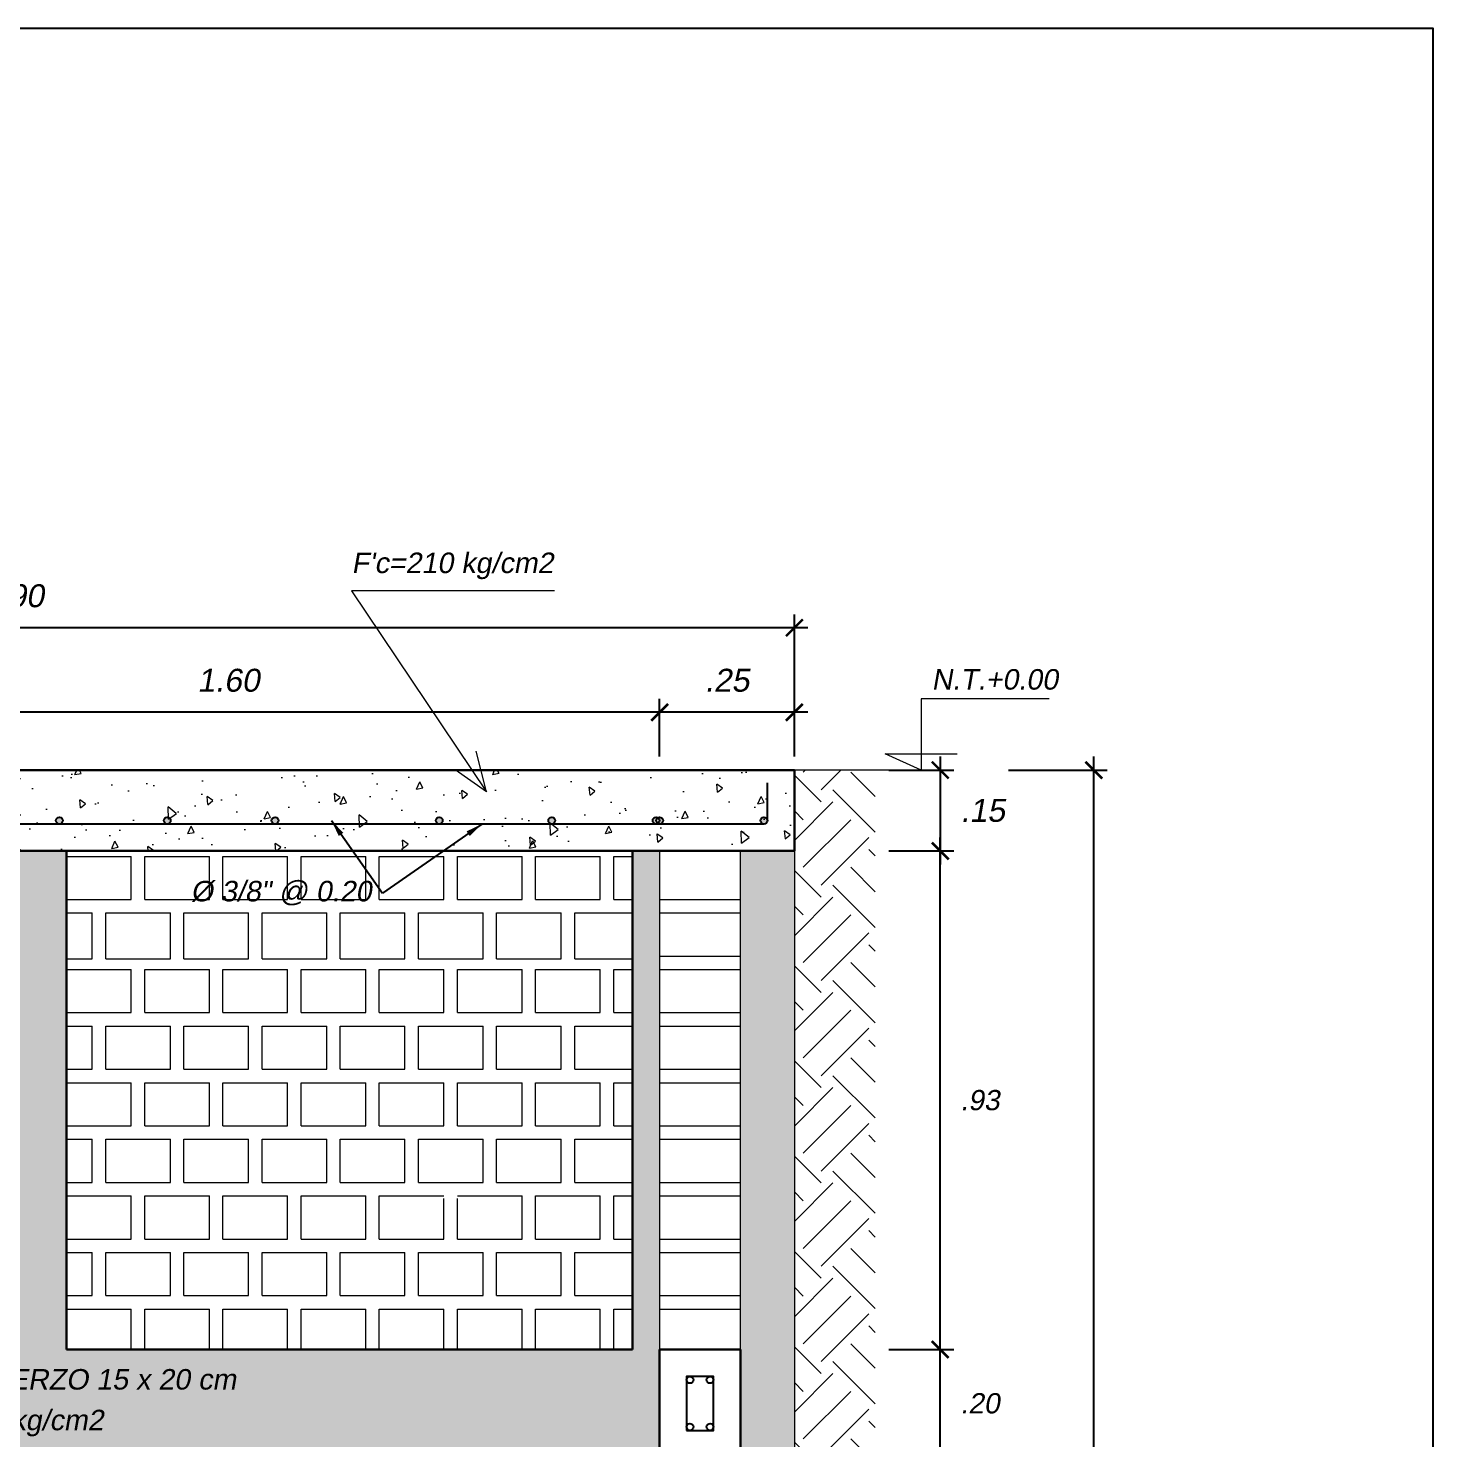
# Model space of a CAD drawing. Header units: metres. Extents: x 4293 to 4528, y 2596 to 2639.
# Drawn here: x 4414.299 to 4416.905, y 2628.145 to 2630.762 of the extents above; entities that cross this region are included whole.
import ezdxf
from ezdxf.enums import TextEntityAlignment as Align

# ---------------------------------------------------------------- set-up
doc = ezdxf.new("R2010")
doc.units = ezdxf.units.M
for name, color, linetype, lineweight in [('a. acero', 150, 'Continuous', 25), ('a. grava', 252, 'Continuous', 5), ('a. Ladrillos', 24, 'Continuous', 15), ('a. terreno', 79, 'Continuous', 9), ('A.B LADRILLO', 24, 'Continuous', 5), ('A.Texto', 180, 'Continuous', 5), ('cimiento', 6, 'Continuous', 30), ('concreto', 252, 'Continuous', 5), ('Cotas', 170, 'Continuous', 5)]:
    doc.layers.add(name, color=color, linetype=linetype, lineweight=lineweight)
doc.styles.add('ARIAL', font='arial.ttf', dxfattribs={"oblique": 10})
doc.dimstyles.new('Esc 1-25', dxfattribs={"dimscale": 0.25, "dimtxt": 0.15, "dimasz": 0.125, "dimexe": 0.1, "dimexo": 0.1, "dimgap": 0.15, "dimtad": 2, "dimtih": 1, "dimtoh": 1, "dimzin": 4, "dimdsep": 46, "dimtxsty": 'ARIAL', "dimblk": 'ARCHTICK', "dimcen": 0.5, "dimdle": 0.1, "dimadec": 0, "dimazin": 0, "dimtfac": 1, "dimtofl": 0, "dimtmove": 2, "dimatfit": 3, "dimfxl": 1, "dimtolj": 1, "dimtzin": 0, "dimarcsym": 1})

# ---------------------------------------------------------------- blocks, each defined once
blk = doc.blocks.new('_ArchTick')
at = {"color": 0, "linetype": 'ByBlock', "const_width": 0.15}
blk.add_lwpolyline([(-0.5, -0.5), (0.5, 0.5)], dxfattribs=at)
blk = doc.blocks.new('*D389')
at = {"layer": 'Cotas', "color": 0, "lineweight": -2, "transparency": 16777216}
for p, q in [((4415.9914, 2629.4103), (4415.9914, 2629.2103)), ((4415.8957, 2629.3853), (4416.0164, 2629.3853)), ((4415.8957, 2629.2353), (4416.0164, 2629.2353))]:
    blk.add_line(p, q, dxfattribs=at)
at = {"layer": 'Defpoints', "color": 0, "transparency": 16777216}
for p in [(4415.8707, 2629.3853), (4415.8707, 2629.2353), (4415.9914, 2629.2353)]:
    blk.add_point(p, dxfattribs=at)
at = {"layer": 'Cotas', "color": 0, "lineweight": -2, "transparency": 16777216, "xscale": 0.03125, "yscale": 0.03125, "zscale": 0.03125}
for p, rotation in [((4415.9914, 2629.3853), 90), ((4415.9914, 2629.2353), 270)]:
    blk.add_blockref('_ArchTick', p, dxfattribs=dict(at, rotation=rotation))
at = {"layer": 'Cotas', "color": 0, "transparency": 16777216, "insert": (4416.0701, 2629.3103), "char_height": 0.0425, "attachment_point": 5, "style": 'ARIAL'}
blk.add_mtext('\\A1;.15', dxfattribs=at)
blk = doc.blocks.new('*D415')
at = {"layer": 'Cotas', "color": 0, "lineweight": -2, "transparency": 16777216}
for p, q in [((4413.8707, 2629.4103), (4413.8707, 2629.5176)), ((4415.4707, 2629.4103), (4415.4707, 2629.5176)), ((4415.4957, 2629.4926), (4413.8457, 2629.4926))]:
    blk.add_line(p, q, dxfattribs=at)
at = {"layer": 'Defpoints', "color": 0, "transparency": 16777216}
for p in [(4413.8707, 2629.4926), (4413.8707, 2629.3853), (4415.4707, 2629.3853)]:
    blk.add_point(p, dxfattribs=at)
at = {"layer": 'Cotas', "color": 0, "lineweight": -2, "transparency": 16777216, "xscale": 0.03125, "yscale": 0.03125, "zscale": 0.03125, "rotation": 180}
blk.add_blockref('_ArchTick', (4413.8707, 2629.4926), dxfattribs=at)
at = {"layer": 'Cotas', "color": 0, "lineweight": -2, "transparency": 16777216, "xscale": 0.03125, "yscale": 0.03125, "zscale": 0.03125}
blk.add_blockref('_ArchTick', (4415.4707, 2629.4926), dxfattribs=at)
at = {"layer": 'Cotas', "color": 0, "transparency": 16777216, "insert": (4414.6707, 2629.5518), "char_height": 0.0425, "attachment_point": 5, "style": 'ARIAL'}
blk.add_mtext('\\A1;1.60', dxfattribs=at)
blk = doc.blocks.new('*D418')
at = {"layer": 'Cotas', "color": 0, "lineweight": -2, "transparency": 16777216}
for p, q in [((4412.8207, 2629.4103), (4412.8207, 2629.6743)), ((4415.7207, 2629.4103), (4415.7207, 2629.6743)), ((4415.7457, 2629.6493), (4412.7957, 2629.6493))]:
    blk.add_line(p, q, dxfattribs=at)
at = {"layer": 'Defpoints', "color": 0, "transparency": 16777216}
for p in [(4412.8207, 2629.6493), (4412.8207, 2629.3853), (4415.7207, 2629.3853)]:
    blk.add_point(p, dxfattribs=at)
at = {"layer": 'Cotas', "color": 0, "lineweight": -2, "transparency": 16777216, "xscale": 0.03125, "yscale": 0.03125, "zscale": 0.03125, "rotation": 180}
blk.add_blockref('_ArchTick', (4412.8207, 2629.6493), dxfattribs=at)
at = {"layer": 'Cotas', "color": 0, "lineweight": -2, "transparency": 16777216, "xscale": 0.03125, "yscale": 0.03125, "zscale": 0.03125}
blk.add_blockref('_ArchTick', (4415.7207, 2629.6493), dxfattribs=at)
at = {"layer": 'Cotas', "color": 0, "transparency": 16777216, "insert": (4414.2707, 2629.7085), "char_height": 0.0425, "attachment_point": 5, "style": 'ARIAL'}
blk.add_mtext('\\A1;2.90', dxfattribs=at)
blk = doc.blocks.new('*D422')
at = {"layer": 'Cotas', "color": 0, "lineweight": -2, "ltscale": 0.01, "transparency": 16777216}
for p, q in [((4415.9914, 2628.0853), (4415.9914, 2628.3353)), ((4415.8957, 2628.3103), (4416.0164, 2628.3103)), ((4415.8957, 2628.1103), (4416.0164, 2628.1103))]:
    blk.add_line(p, q, dxfattribs=at)
at = {"layer": 'Defpoints', "color": 0, "ltscale": 0.01, "transparency": 16777216}
for p in [(4415.8707, 2628.3103), (4415.9914, 2628.3103), (4415.8707, 2628.1103)]:
    blk.add_point(p, dxfattribs=at)
at = {"layer": 'Cotas', "color": 0, "lineweight": -2, "ltscale": 0.01, "transparency": 16777216, "xscale": 0.03125, "yscale": 0.03125, "zscale": 0.03125}
for p, rotation in [((4415.9914, 2628.3103), 90), ((4415.9914, 2628.1103), 270)]:
    blk.add_blockref('_ArchTick', p, dxfattribs=dict(at, rotation=rotation))
at = {"layer": 'Cotas', "color": 0, "ltscale": 0.01, "transparency": 16777216, "insert": (4416.065, 2628.2103), "char_height": 0.0375, "attachment_point": 5, "style": 'ARIAL'}
blk.add_mtext('\\A1;.20', dxfattribs=at)
blk = doc.blocks.new('*D423')
at = {"layer": 'Cotas', "color": 0, "lineweight": -2, "ltscale": 0.01, "transparency": 16777216}
for p, q in [((4415.9914, 2628.2853), (4415.9914, 2629.2603)), ((4415.8957, 2629.2353), (4416.0164, 2629.2353)), ((4415.8957, 2628.3103), (4416.0164, 2628.3103))]:
    blk.add_line(p, q, dxfattribs=at)
at = {"layer": 'Defpoints', "color": 0, "ltscale": 0.01, "transparency": 16777216}
for p in [(4415.8707, 2629.2353), (4415.9914, 2629.2353), (4415.8707, 2628.3103)]:
    blk.add_point(p, dxfattribs=at)
at = {"layer": 'Cotas', "color": 0, "lineweight": -2, "ltscale": 0.01, "transparency": 16777216, "xscale": 0.03125, "yscale": 0.03125, "zscale": 0.03125}
for p, rotation in [((4415.9914, 2629.2353), 90), ((4415.9914, 2628.3103), 270)]:
    blk.add_blockref('_ArchTick', p, dxfattribs=dict(at, rotation=rotation))
at = {"layer": 'Cotas', "color": 0, "ltscale": 0.01, "transparency": 16777216, "insert": (4416.0651, 2628.7728), "char_height": 0.0375, "attachment_point": 5, "style": 'ARIAL'}
blk.add_mtext('\\A1;.93', dxfattribs=at)
blk = doc.blocks.new('*D424')
at = {"layer": 'Cotas', "color": 0, "lineweight": -2, "ltscale": 0.01, "transparency": 16777216}
for p, q in [((4416.2762, 2625.6153), (4416.2762, 2629.4103)), ((4416.118, 2629.3853), (4416.3012, 2629.3853)), ((4416.1838, 2625.6403), (4416.3012, 2625.6403))]:
    blk.add_line(p, q, dxfattribs=at)
at = {"layer": 'Defpoints', "color": 0, "ltscale": 0.01, "transparency": 16777216}
for p in [(4416.093, 2629.3853), (4416.2762, 2629.3853), (4416.1588, 2625.6403)]:
    blk.add_point(p, dxfattribs=at)
at = {"layer": 'Cotas', "color": 0, "lineweight": -2, "ltscale": 0.01, "transparency": 16777216, "xscale": 0.03125, "yscale": 0.03125, "zscale": 0.03125}
for p, rotation in [((4416.2762, 2629.3853), 90), ((4416.2762, 2625.6403), 270)]:
    blk.add_blockref('_ArchTick', p, dxfattribs=dict(at, rotation=rotation))
at = {"layer": 'Cotas', "color": 0, "ltscale": 0.01, "transparency": 16777216, "insert": (4416.3659, 2627.5128), "char_height": 0.0375, "attachment_point": 5, "style": 'ARIAL'}
blk.add_mtext('\\A1;3.75', dxfattribs=at)
blk = doc.blocks.new('*D425')
at = {"layer": 'Cotas', "color": 0, "lineweight": -2, "transparency": 16777216}
for p, q in [((4415.4707, 2629.4103), (4415.4707, 2629.5176)), ((4415.7207, 2629.4103), (4415.7207, 2629.5176)), ((4415.7457, 2629.4926), (4415.4457, 2629.4926))]:
    blk.add_line(p, q, dxfattribs=at)
at = {"layer": 'Defpoints', "color": 0, "transparency": 16777216}
for p in [(4415.4707, 2629.4926), (4415.4707, 2629.3853), (4415.7207, 2629.3853)]:
    blk.add_point(p, dxfattribs=at)
at = {"layer": 'Cotas', "color": 0, "lineweight": -2, "transparency": 16777216, "xscale": 0.03125, "yscale": 0.03125, "zscale": 0.03125, "rotation": 180}
blk.add_blockref('_ArchTick', (4415.4707, 2629.4926), dxfattribs=at)
at = {"layer": 'Cotas', "color": 0, "lineweight": -2, "transparency": 16777216, "xscale": 0.03125, "yscale": 0.03125, "zscale": 0.03125}
blk.add_blockref('_ArchTick', (4415.7207, 2629.4926), dxfattribs=at)
at = {"layer": 'Cotas', "color": 0, "transparency": 16777216, "insert": (4415.5957, 2629.5518), "char_height": 0.0425, "attachment_point": 5, "style": 'ARIAL'}
blk.add_mtext('\\A1;.25', dxfattribs=at)

msp = doc.modelspace()

# ---------------------------------------------------------------- hatches: boundary and pattern name
h = msp.add_hatch(color=1)
h.set_gradient(color1=(255, 0, 0), color2=(255, 20, 20), one_color=1, tint=0.54)
edge = h.paths.add_edge_path()
edge.add_arc((4412.897, 2629.2917), 0.00635, 0, 360)
edge = h.paths.add_edge_path()
edge.add_arc((4413.1078, 2629.2917), 0.00635, 0, 360)
edge = h.paths.add_edge_path()
edge.add_arc((4413.2168, 2629.3316), 0.00625, 0, 360)
edge = h.paths.add_edge_path()
edge.add_arc((4413.4168, 2629.3316), 0.00625, 0, 360)
edge = h.paths.add_edge_path()
edge.add_arc((4413.6246, 2629.3316), 0.00625, 0, 360)
edge = h.paths.add_edge_path()
edge.add_arc((4413.8246, 2629.3316), 0.00625, 0, 360)
edge = h.paths.add_edge_path()
edge.add_arc((4413.9261, 2629.2917), 0.00635, 0, 360)
edge = h.paths.add_edge_path()
edge.add_arc((4414.1469, 2629.2917), 0.00635, 0, 360)
edge = h.paths.add_edge_path()
edge.add_arc((4414.3573, 2629.2917), 0.00635, 0, 360)
edge = h.paths.add_edge_path()
edge.add_arc((4414.5573, 2629.2917), 0.00635, 0, 360)
edge = h.paths.add_edge_path()
edge.add_arc((4414.7573, 2629.2917), 0.00635, 0, 360)
edge = h.paths.add_edge_path()
edge.add_arc((4415.0618, 2629.2917), 0.00635, 0, 360)
edge = h.paths.add_edge_path()
edge.add_arc((4415.2707, 2629.2917), 0.00635, 0, 360)
edge = h.paths.add_edge_path()
edge.add_arc((4415.4707, 2629.2917), 0.00635, 0, 360)
at = {"layer": 'a. acero'}
h = msp.add_hatch(color=1, dxfattribs=at)
h.set_gradient(color1=(255, 0, 0), color2=(255, 20, 20), one_color=1, tint=0.54)
h.paths.add_polyline_path([(4415.458, 2629.2917, 1), (4415.4707, 2629.2917, 1)])
h.paths.add_polyline_path([(4415.658, 2629.2917, 1), (4415.6707, 2629.2917, 1)])
edge = h.paths.add_edge_path()
edge.add_arc((4412.897, 2629.2917), 0.00635, 0, 360)
edge = h.paths.add_edge_path()
edge.add_arc((4413.1078, 2629.2917), 0.00635, 0, 360)
edge = h.paths.add_edge_path()
edge.add_arc((4413.2168, 2629.3316), 0.00625, 0, 360)
edge = h.paths.add_edge_path()
edge.add_arc((4413.4168, 2629.3316), 0.00625, 0, 360)
edge = h.paths.add_edge_path()
edge.add_arc((4413.6246, 2629.3316), 0.00625, 0, 360)
edge = h.paths.add_edge_path()
edge.add_arc((4413.8246, 2629.3316), 0.00625, 0, 360)
edge = h.paths.add_edge_path()
edge.add_arc((4413.9261, 2629.2917), 0.00635, 0, 360)
edge = h.paths.add_edge_path()
edge.add_arc((4414.1469, 2629.2917), 0.00635, 0, 360)
edge = h.paths.add_edge_path()
edge.add_arc((4414.3573, 2629.2917), 0.00635, 0, 360)
edge = h.paths.add_edge_path()
edge.add_arc((4414.5573, 2629.2917), 0.00635, 0, 360)
edge = h.paths.add_edge_path()
edge.add_arc((4414.7573, 2629.2917), 0.00635, 0, 360)
edge = h.paths.add_edge_path()
edge.add_arc((4415.0618, 2629.2917), 0.00635, 0, 360)
edge = h.paths.add_edge_path()
edge.add_arc((4415.2707, 2629.2917), 0.00635, 0, 360)
edge = h.paths.add_edge_path()
edge.add_arc((4415.4707, 2629.2917), 0.00635, 0, 360)
at = {"layer": 'a. grava'}
h = msp.add_hatch(dxfattribs=at)
h.set_pattern_fill('GRAVEL', color=256, scale=0.1, style=0)
h.set_pattern_definition([(228.0128, (4358.321061, 2629.093681), (-0.7999998232, -0.9000001342), [0.0134536, -1.3319088]), (184.9697, (4358.312061, 2629.083681), (1.20000010515, 0.0999991307), [0.0230868, -2.2855925]), (132.5104, (4358.289061, 2629.081681), (0.99999907183, -1.1000008674), [0.0162788, -1.6116032]), (267.2737, (4358.250061, 2629.056681), (0.09999960177, 2.0000000295), [0.0210238, -2.0813558]), (292.8337, (4358.249061, 2629.035681), (-0.50000099054, 1.19999964118), [0.0206155, -2.0409373]), (357.2737, (4358.257061, 2629.016681), (-2.0000000295, 0.09999960177), [0.0210238, -2.0813558]), (37.6942, (4358.278061, 2629.015681), (-1.30000073456, -0.99999904052), [0.0278029, -2.7524849]), (72.2553, (4358.300061, 2629.032681), (0.70000107627, 2.19999962312), [0.0262488, -2.5986321]), (121.4296, (4358.308061, 2629.057681), (-0.8000008234, 1.29999950365), [0.021095, -2.0884073]), (175.2364, (4358.297061, 2629.075681), (1.1000000946, -0.0999991533), [0.0240832, -1.1800763]), (222.3974, (4358.2730612, 2629.077681), (-1.2000007351, -1.0999992082), [0.0311448, -3.0833375]), (138.8141, (4358.349061, 2629.055681), (-0.7000002947, 0.5999997313), [0.0106301, -1.0523844]), (171.4692, (4358.341061, 2629.062681), (1.2999998285, -0.200000791), [0.0202237, -2.0021511]), (225, (4358.32106, 2629.06568), (-1e-17, -0.10000003), [0.0141421, -0.1272792]), (203.1986, (4358.314061, 2629.077681), (0.499999973, 0.2000001325), [0.0076158, -0.7539615]), (291.8014, (4358.307061, 2629.074681), (-0.099999991, 0.3000000273), [0.0107703, -0.5277462]), (30.9638, (4358.311061, 2629.064681), (0.299999802, 0.2000002484), [0.0174929, -0.5656023]), (161.5651, (4358.32606, 2629.07368), (0.200000043, -0.09999984), [0.0126491, -0.3035787]), (16.3895, (4358.249061, 2629.074681), (1.00000021984, 0.299999271), [0.01772, -1.7542845]), (70.3462, (4358.266061, 2629.079681), (-0.3999995247, -1.10000021356), [0.0148661, -1.4717408]), (293.1986, (4358.326061, 2629.093681), (-0.2000001325, 0.499999973), [0.0152315, -0.7463458]), (343.6105, (4358.332061, 2629.079681), (-1.00000021984, 0.299999271), [0.01772, -1.7542845]), (339.444, (4358.249061, 2629.012681), (-0.5000001845, 0.1999995996), [0.017088, -0.8373124]), (294.7751, (4358.265061, 2629.006681), (-0.4999992189, 1.1000003422), [0.0143178, -1.4174643]), (66.8014, (4358.327061, 2628.993681), (0.2000001325, 0.499999973), [0.0152315, -0.7463458]), (17.354, (4358.333061, 2629.007681), (-1.3000002019, -0.3999994502), [0.0167631, -1.6595424]), (69.444, (4358.278061, 2628.993681), (-0.1999995996, -0.5000001845), [0.008544, -0.8458564]), (101.3099, (4358.321061, 2628.993681), (-0.099999763, 0.400000075), [0.005099, -0.5048029]), (165.9638, (4358.32006, 2628.99868), (0.300000055, -0.099999806), [0.0206155, -0.391695]), (186.009, (4358.300061, 2629.003681), (0.9999999751, 0.09999993175), [0.019105, -1.8913923]), (303.6901, (4358.31106, 2629.05568), (-0.100000133, 0.199999956), [0.0144222, -0.3461329]), (353.1572, (4358.319061, 2629.043681), (1.69999993655, -0.2000007998), [0.0251794, -2.4927563]), (60.9454, (4358.344061, 2629.040681), (-0.4000000027, -0.7000000385), [0.0102956, -1.0192674]), (90, (4358.34906, 2629.04968), (-0.1, 0.1), [0.006, -0.094]), (120.2564, (4358.298061, 2629.006681), (0.3999994887, -0.7000002456), [0.0138924, -1.375352]), (48.0128, (4358.291061, 2629.018681), (0.7999998232, 0.9000001342), [0.0269072, -1.3184552]), (0, (4358.30906, 2629.03868), (0.1, 0.1), [0.026, -0.074]), (325.3048, (4358.335061, 2629.038681), (-0.9999994259, 0.70000086096), [0.0158114, -1.5653274]), (254.0546, (4358.348061, 2629.029681), (-0.099999989, -0.4000000127), [0.0145602, -0.7134508]), (207.646, (4358.344061, 2629.015681), (-1.89999958072, -1.00000077132), [0.0237065, -2.3469474]), (175.4261, (4358.323061, 2629.004681), (-1.30000005583, 0.09999948012), [0.0250799, -2.4829074])])
h.paths.add_polyline_path([(4415.7207, 2629.2353), (4415.6207, 2629.2353), (4415.6207, 2625.6403), (4415.7207, 2625.6403)])
at = {"layer": 'a. terreno', "ltscale": 0.5}
h = msp.add_hatch(dxfattribs=at)
h.set_pattern_fill('EARTH', color=256, scale=0.5, angle=45, style=0)
h.set_pattern_definition([(45, (4252.42845, 2616.79735), (1e-17, 0.1767767), [0.125, -0.125]), (45, (4252.39531, 2616.83049), (1e-17, 0.1767767), [0.125, -0.125]), (45, (4252.36216, 2616.86364), (1e-17, 0.1767767), [0.125, -0.125]), (135, (4252.36216, 2616.88573), (-0.1767767, 3e-17), [0.125, -0.125]), (135, (4252.39531, 2616.91888), (-0.1767767, 3e-17), [0.125, -0.125]), (135, (4252.42845, 2616.95203), (-0.1767767, 3e-17), [0.125, -0.125])])
h.paths.add_polyline_path([(4415.8707, 2629.3853), (4415.7207, 2629.3853), (4415.7207, 2625.6403), (4415.8707, 2625.6403)])
at = {"layer": 'concreto'}
h = msp.add_hatch(dxfattribs=at)
h.set_pattern_fill('AR-CONC', color=256, scale=0.02, angle=45, style=0)
h.set_pattern_definition([(95, (4379.37553, 2628.99368), (0.1103104, 0.0925614), [0.015, -0.165]), (40, (4379.37553, 2628.99368), (-0.12599843, 0.08675363), [0.012, -0.132]), (145.4514, (4379.38472, 2629.0014), (-0.0156879, 0.17931506), [0.01274804, -0.1402284]), (91.1842, (4379.34724, 2629.02197), (0.1743386, 0.12752275), [0.0225, -0.2475]), (141.6356, (4379.36177, 2629.0326), (-0.0055798, 0.2699423), [0.019122, -0.2103426]), (36.1842, (4379.34724, 2629.02197), (-0.00558, 0.2699423), [0.018, -0.198]), (66, (4379.36846, 2629.02904), (0.1413543, 0.0274765), [0.015, -0.165]), (11, (4379.36846, 2629.02904), (-0.0681417, 0.1369617), [0.012, -0.132]), (116.4514, (4379.38024, 2629.03133), (0.0732127, 0.1644381), [0.01274804, -0.1402284]), (82.5, (4379.37553, 2628.99368), (-0.04535864, 0.04879796), [0, -0.1304, 0, -0.134, 0, -0.1325]), (52.5, (4379.37553, 2628.99368), (-0.01857459, 0.09298189), [0, -0.0764, 0, -0.1274, 0, -0.0505]), (12.5, (4379.34399, 2628.962144), (0.07868363, 0.07230415), [0, -0.05, 0, -0.156, 0, -0.207]), (2.5, (4379.32985, 2628.948), (0.068318, 0.09663196), [0, -0.065, 0, -0.1036, 0, -0.147])])
h.paths.add_polyline_path([(4413.8707, 2629.3853), (4413.8707, 2629.2353), (4415.7207, 2629.2353), (4415.7207, 2629.3853), (4415.1392, 2629.3853), (4415.1497, 2629.3452), (4415.0924, 2629.3853)])
at = {"layer": 'concreto', "ltscale": 0.5}
h = msp.add_hatch(dxfattribs=at)
h.set_pattern_fill('AR-CONC', color=256, scale=0.02, angle=45, style=0)
h.set_pattern_definition([(95, (4266.67624, 2616.79735), (0.1103104, 0.09256142), [0.015, -0.165]), (40, (4266.67624, 2616.79735), (-0.12599843, 0.08675363), [0.012, -0.132]), (145.4514, (4266.68544, 2616.80506), (-0.0156879, 0.17931506), [0.01274804, -0.14022842]), (91.1842, (4266.64796, 2616.82563), (0.1743386, 0.12752275), [0.0225, -0.2475]), (141.6356, (4266.66249, 2616.83626), (-0.0055798, 0.26994234), [0.01912206, -0.2103426]), (36.1842, (4266.64796, 2616.82563), (-0.00558, 0.26994233), [0.018, -0.198]), (66, (4266.66917, 2616.8327), (0.14135431, 0.027476495), [0.015, -0.165]), (11, (4266.66917, 2616.8327), (-0.06814172, 0.13696169), [0.012, -0.132]), (116.4514, (4266.68095, 2616.83499), (0.07321272, 0.16443812), [0.01274804, -0.14022842]), (82.5, (4266.676245, 2616.797346), (-0.045358637, 0.048797964), [0, -0.1304, 0, -0.134, 0, -0.1325]), (52.5, (4266.676245, 2616.797346), (-0.01857459, 0.09298189), [0, -0.0764, 0, -0.1274, 0, -0.0505]), (12.5, (4266.64471, 2616.76581), (0.078683633, 0.072304152), [0, -0.05, 0, -0.156, 0, -0.207]), (2.5, (4266.63057, 2616.75167), (0.068317997, 0.09663196), [0, -0.065, 0, -0.1036, 0, -0.147])])
h.paths.add_polyline_path([(4415.1207, 2626.1403), (4415.4707, 2626.1403), (4415.4707, 2626.2903), (4415.4707, 2627.1003), (4415.4707, 2627.3003), (4415.4707, 2628.1103), (4415.4707, 2628.3103), (4415.4707, 2629.2353), (4415.4207, 2629.2353), (4415.4207, 2628.3103), (4414.3707, 2628.3103), (4414.3707, 2629.2353), (4414.1707, 2629.2353), (4414.1707, 2628.3103), (4413.1207, 2628.3103), (4413.1207, 2628.9403), (4413.0707, 2628.9403), (4413.0707, 2628.3103), (4413.0707, 2628.1103), (4413.0707, 2627.3003), (4413.0707, 2627.1003), (4413.0707, 2626.2903), (4413.0707, 2626.1403), (4413.4207, 2626.1403)])
h.paths.add_polyline_path([(4414.1707, 2626.2903), (4413.1207, 2626.2903), (4413.1207, 2627.1003), (4414.1707, 2627.1003)], flags=16)
h.paths.add_polyline_path([(4414.3707, 2627.1003), (4415.4207, 2627.1003), (4415.4207, 2626.2903), (4414.3707, 2626.2903)], flags=16)
h.paths.add_polyline_path([(4414.1707, 2627.3003), (4413.1207, 2627.3003), (4413.1207, 2628.1103), (4414.1707, 2628.1103)], flags=16)
h.paths.add_polyline_path([(4414.3707, 2627.3003), (4414.3707, 2628.1103), (4415.4207, 2628.1103), (4415.4207, 2627.3003)], flags=16)
h.paths.add_polyline_path([(4413.0707, 2629.0919), (4413.1207, 2629.0919), (4413.1207, 2629.2353), (4413.0707, 2629.2353)])
h.paths.add_polyline_path([(4413.0707, 2628.9403), (4413.1207, 2628.9403), (4413.1207, 2629.0919), (4413.0707, 2629.0919)], flags=17)

# ---------------------------------------------------------------- linework, layer by layer
at = {"ltscale": 0.5}
msp.add_lwpolyline([(4411.7515, 2630.7619), (4416.9051, 2630.7619), (4416.9051, 2624.1699), (4411.7515, 2624.1699)], close=True, dxfattribs=at)
at = {"layer": 'a. acero'}
for points in [[(4415.6707, 2629.2917), (4415.6707, 2629.3617)], [(4415.6643, 2629.2853), (4413.9107, 2629.2853)]]:
    msp.add_lwpolyline(points, dxfattribs=at)
msp.add_lwpolyline([(4415.5207, 2628.1603), (4415.5707, 2628.1603), (4415.5707, 2628.2603), (4415.5207, 2628.2603)], close=True, dxfattribs=at)
for centre in [(4414.3573, 2629.2917), (4414.5573, 2629.2917), (4414.7573, 2629.2917), (4415.0618, 2629.2917), (4415.2707, 2629.2917), (4415.4643, 2629.2917), (4415.4707, 2629.2917), (4415.6643, 2629.2917), (4415.527, 2628.254), (4415.5643, 2628.254), (4415.527, 2628.1667), (4415.5643, 2628.1667)]:
    msp.add_circle(centre, 0.00635, dxfattribs=at)
at = {"layer": 'a. grava'}
msp.add_line((4415.7207, 2629.2353), (4415.7207, 2625.6403), dxfattribs=at)
at = {"layer": 'a. Ladrillos'}
for p, q in [((4415.4707, 2629.2353), (4415.4707, 2628.3103)), ((4415.6207, 2628.3103), (4415.6207, 2629.2353)), ((4415.4707, 2629.1453), (4415.6207, 2629.1453)), ((4415.4707, 2629.1203), (4415.6207, 2629.1203)), ((4415.4707, 2629.0403), (4415.6207, 2629.0403)), ((4415.4707, 2629.0153), (4415.6207, 2629.0153)), ((4415.4707, 2628.9353), (4415.6207, 2628.9353)), ((4415.4707, 2628.9103), (4415.6207, 2628.9103)), ((4415.4707, 2628.8303), (4415.6207, 2628.8303)), ((4415.4707, 2628.8053), (4415.6207, 2628.8053)), ((4415.4707, 2628.7253), (4415.6207, 2628.7253)), ((4415.4707, 2628.7003), (4415.6207, 2628.7003)), ((4415.4707, 2628.6203), (4415.6207, 2628.6203)), ((4415.4707, 2628.5953), (4415.6207, 2628.5953)), ((4415.4707, 2628.5153), (4415.6207, 2628.5153)), ((4415.4707, 2628.4903), (4415.6207, 2628.4903)), ((4415.4707, 2628.4103), (4415.6207, 2628.4103)), ((4415.4707, 2628.3853), (4415.6207, 2628.3853))]:
    msp.add_line(p, q, dxfattribs=at)
at = {"layer": 'a. terreno'}
msp.add_lwpolyline([(4415.8957, 2629.3853), (4415.7207, 2629.3853)], dxfattribs=at)
at = {"layer": 'A.B LADRILLO'}
for p, q in [((4414.3707, 2629.2253), (4414.4907, 2629.2253)), ((4414.4907, 2629.1453), (4414.4907, 2629.2253)), ((4414.5157, 2629.1453), (4414.5157, 2629.2253)), ((4414.5157, 2629.2253), (4414.6357, 2629.2253)), ((4414.6357, 2629.1453), (4414.6357, 2629.2253)), ((4414.6607, 2629.1453), (4414.6607, 2629.2253)), ((4414.6607, 2629.2253), (4414.7807, 2629.2253)), ((4414.7807, 2629.1453), (4414.7807, 2629.2253)), ((4414.8057, 2629.1453), (4414.8057, 2629.2253)), ((4414.8057, 2629.2253), (4414.9257, 2629.2253)), ((4414.9257, 2629.1453), (4414.9257, 2629.2253)), ((4414.9507, 2629.1453), (4414.9507, 2629.2253)), ((4414.9507, 2629.2253), (4415.0707, 2629.2253)), ((4415.0707, 2629.1453), (4415.0707, 2629.2253)), ((4415.0957, 2629.1453), (4415.0957, 2629.2253)), ((4415.0957, 2629.2253), (4415.2157, 2629.2253)), ((4415.2157, 2629.1453), (4415.2157, 2629.2253)), ((4415.2407, 2629.1453), (4415.2407, 2629.2253)), ((4415.2407, 2629.2253), (4415.3607, 2629.2253)), ((4415.3607, 2629.1453), (4415.3607, 2629.2253)), ((4415.3857, 2629.1453), (4415.3857, 2629.2253)), ((4415.3857, 2629.2253), (4415.4207, 2629.2253)), ((4414.3707, 2629.1453), (4414.4907, 2629.1453)), ((4414.5157, 2629.1453), (4414.6357, 2629.1453)), ((4414.6607, 2629.1453), (4414.7807, 2629.1453)), ((4414.8057, 2629.1453), (4414.9257, 2629.1453)), ((4414.9507, 2629.1453), (4415.0707, 2629.1453)), ((4415.0957, 2629.1453), (4415.2157, 2629.1453)), ((4415.2407, 2629.1453), (4415.3607, 2629.1453)), ((4415.3857, 2629.1453), (4415.4207, 2629.1453)), ((4414.3707, 2629.1203), (4414.4182, 2629.1203)), ((4414.4182, 2629.0353), (4414.4182, 2629.1203)), ((4414.4432, 2629.0353), (4414.4432, 2629.1203)), ((4414.4432, 2629.1203), (4414.5632, 2629.1203)), ((4414.5632, 2629.0353), (4414.5632, 2629.1203)), ((4414.5882, 2629.0353), (4414.5882, 2629.1203)), ((4414.5882, 2629.1203), (4414.7082, 2629.1203)), ((4414.7082, 2629.0353), (4414.7082, 2629.1203)), ((4414.7332, 2629.0353), (4414.7332, 2629.1203)), ((4414.7332, 2629.1203), (4414.8532, 2629.1203)), ((4414.8532, 2629.0353), (4414.8532, 2629.1203)), ((4414.8782, 2629.0353), (4414.8782, 2629.1203)), ((4414.8782, 2629.1203), (4414.9982, 2629.1203)), ((4414.9982, 2629.0353), (4414.9982, 2629.1203)), ((4415.0232, 2629.0353), (4415.0232, 2629.1203)), ((4415.0232, 2629.1203), (4415.1432, 2629.1203)), ((4415.1432, 2629.0353), (4415.1432, 2629.1203)), ((4415.1682, 2629.0353), (4415.1682, 2629.1203)), ((4415.1682, 2629.1203), (4415.2882, 2629.1203)), ((4415.2882, 2629.0353), (4415.2882, 2629.1203)), ((4415.3132, 2629.0353), (4415.3132, 2629.1203)), ((4415.3132, 2629.1203), (4415.4207, 2629.1203)), ((4414.3707, 2629.0353), (4414.4182, 2629.0353)), ((4414.4432, 2629.0353), (4414.5632, 2629.0353)), ((4414.5882, 2629.0353), (4414.7082, 2629.0353)), ((4414.7332, 2629.0353), (4414.8532, 2629.0353)), ((4414.8782, 2629.0353), (4414.9982, 2629.0353)), ((4415.0232, 2629.0353), (4415.1432, 2629.0353)), ((4415.1682, 2629.0353), (4415.2882, 2629.0353)), ((4415.3132, 2629.0353), (4415.4207, 2629.0353)), ((4414.3707, 2629.0153), (4414.4907, 2629.0153)), ((4414.4907, 2628.9353), (4414.4907, 2629.0153)), ((4414.5157, 2628.9353), (4414.5157, 2629.0153)), ((4414.5157, 2629.0153), (4414.6357, 2629.0153)), ((4414.6357, 2628.9353), (4414.6357, 2629.0153)), ((4414.6607, 2628.9353), (4414.6607, 2629.0153)), ((4414.6607, 2629.0153), (4414.7807, 2629.0153)), ((4414.7807, 2628.9353), (4414.7807, 2629.0153)), ((4414.8057, 2628.9353), (4414.8057, 2629.0153)), ((4414.8057, 2629.0153), (4414.9257, 2629.0153)), ((4414.9257, 2628.9353), (4414.9257, 2629.0153)), ((4414.9507, 2628.9353), (4414.9507, 2629.0153)), ((4414.9507, 2629.0153), (4415.0707, 2629.0153)), ((4415.0707, 2628.9353), (4415.0707, 2629.0153)), ((4415.0957, 2628.9353), (4415.0957, 2629.0153)), ((4415.0957, 2629.0153), (4415.2157, 2629.0153)), ((4415.2157, 2628.9353), (4415.2157, 2629.0153)), ((4415.2407, 2628.9353), (4415.2407, 2629.0153)), ((4415.2407, 2629.0153), (4415.3607, 2629.0153)), ((4415.3607, 2628.9353), (4415.3607, 2629.0153)), ((4415.3857, 2628.9353), (4415.3857, 2629.0153)), ((4415.3857, 2629.0153), (4415.4207, 2629.0153)), ((4414.3707, 2628.9353), (4414.4907, 2628.9353)), ((4414.5157, 2628.9353), (4414.6357, 2628.9353)), ((4414.6607, 2628.9353), (4414.7807, 2628.9353)), ((4414.8057, 2628.9353), (4414.9257, 2628.9353)), ((4414.9507, 2628.9353), (4415.0707, 2628.9353)), ((4415.0957, 2628.9353), (4415.2157, 2628.9353)), ((4415.2407, 2628.9353), (4415.3607, 2628.9353)), ((4415.3857, 2628.9353), (4415.4207, 2628.9353)), ((4414.3707, 2628.9103), (4414.4182, 2628.9103)), ((4414.4182, 2628.8303), (4414.4182, 2628.9103)), ((4414.4432, 2628.9103), (4414.5632, 2628.9103)), ((4414.4432, 2628.8303), (4414.4432, 2628.9103)), ((4414.5632, 2628.8303), (4414.5632, 2628.9103)), ((4414.5882, 2628.8303), (4414.5882, 2628.9103)), ((4414.5882, 2628.9103), (4414.7082, 2628.9103)), ((4414.7082, 2628.8303), (4414.7082, 2628.9103)), ((4414.7332, 2628.8303), (4414.7332, 2628.9103)), ((4414.7332, 2628.9103), (4414.8532, 2628.9103)), ((4414.8532, 2628.8303), (4414.8532, 2628.9103)), ((4414.8782, 2628.8303), (4414.8782, 2628.9103)), ((4414.8782, 2628.9103), (4414.9982, 2628.9103)), ((4414.9982, 2628.8303), (4414.9982, 2628.9103)), ((4415.0232, 2628.8303), (4415.0232, 2628.9103)), ((4415.0232, 2628.9103), (4415.1432, 2628.9103)), ((4415.1432, 2628.8303), (4415.1432, 2628.9103)), ((4415.1682, 2628.8303), (4415.1682, 2628.9103)), ((4415.1682, 2628.9103), (4415.2882, 2628.9103)), ((4415.2882, 2628.8303), (4415.2882, 2628.9103)), ((4415.3132, 2628.8303), (4415.3132, 2628.9103)), ((4415.3132, 2628.9103), (4415.4207, 2628.9103)), ((4414.3707, 2628.8303), (4414.4182, 2628.8303)), ((4414.4432, 2628.8303), (4414.5632, 2628.8303)), ((4414.5882, 2628.8303), (4414.7082, 2628.8303)), ((4414.7332, 2628.8303), (4414.8532, 2628.8303)), ((4414.8782, 2628.8303), (4414.9982, 2628.8303)), ((4415.0232, 2628.8303), (4415.1432, 2628.8303)), ((4415.1682, 2628.8303), (4415.2882, 2628.8303)), ((4415.3132, 2628.8303), (4415.4207, 2628.8303)), ((4414.3707, 2628.8053), (4414.4907, 2628.8053)), ((4414.4907, 2628.7253), (4414.4907, 2628.8053)), ((4414.5157, 2628.7253), (4414.5157, 2628.8053)), ((4414.5157, 2628.8053), (4414.6357, 2628.8053)), ((4414.6357, 2628.7253), (4414.6357, 2628.8053)), ((4414.6607, 2628.7253), (4414.6607, 2628.8053)), ((4414.6607, 2628.8053), (4414.7807, 2628.8053)), ((4414.7807, 2628.7253), (4414.7807, 2628.8053)), ((4414.8057, 2628.7253), (4414.8057, 2628.8053)), ((4414.8057, 2628.8053), (4414.9257, 2628.8053)), ((4414.9257, 2628.7253), (4414.9257, 2628.8053)), ((4414.9507, 2628.7253), (4414.9507, 2628.8053)), ((4414.9507, 2628.8053), (4415.0707, 2628.8053)), ((4415.0707, 2628.7253), (4415.0707, 2628.8053)), ((4415.0957, 2628.7253), (4415.0957, 2628.8053)), ((4415.0957, 2628.8053), (4415.2157, 2628.8053)), ((4415.2157, 2628.7253), (4415.2157, 2628.8053)), ((4415.2407, 2628.7253), (4415.2407, 2628.8053)), ((4415.2407, 2628.8053), (4415.3607, 2628.8053)), ((4415.3607, 2628.7253), (4415.3607, 2628.8053)), ((4415.3857, 2628.7253), (4415.3857, 2628.8053)), ((4415.3857, 2628.8053), (4415.4207, 2628.8053)), ((4414.3707, 2628.7253), (4414.4907, 2628.7253)), ((4414.5157, 2628.7253), (4414.6357, 2628.7253)), ((4414.6607, 2628.7253), (4414.7807, 2628.7253)), ((4414.8057, 2628.7253), (4414.9257, 2628.7253)), ((4414.9507, 2628.7253), (4415.0707, 2628.7253)), ((4415.0957, 2628.7253), (4415.2157, 2628.7253)), ((4415.2407, 2628.7253), (4415.3607, 2628.7253)), ((4415.3857, 2628.7253), (4415.4207, 2628.7253)), ((4414.3707, 2628.7003), (4414.4182, 2628.7003)), ((4414.4182, 2628.6203), (4414.4182, 2628.7003)), ((4414.4432, 2628.7003), (4414.5632, 2628.7003)), ((4414.4432, 2628.6203), (4414.4432, 2628.7003)), ((4414.5632, 2628.6203), (4414.5632, 2628.7003)), ((4414.5882, 2628.6203), (4414.5882, 2628.7003)), ((4414.5882, 2628.7003), (4414.7082, 2628.7003)), ((4414.7082, 2628.6203), (4414.7082, 2628.7003)), ((4414.7332, 2628.6203), (4414.7332, 2628.7003)), ((4414.7332, 2628.7003), (4414.8532, 2628.7003)), ((4414.8532, 2628.6203), (4414.8532, 2628.7003)), ((4414.8782, 2628.6203), (4414.8782, 2628.7003)), ((4414.8782, 2628.7003), (4414.9982, 2628.7003)), ((4414.9982, 2628.6203), (4414.9982, 2628.7003)), ((4415.0232, 2628.6203), (4415.0232, 2628.7003)), ((4415.0232, 2628.7003), (4415.1432, 2628.7003)), ((4415.1432, 2628.6203), (4415.1432, 2628.7003)), ((4415.1682, 2628.6203), (4415.1682, 2628.7003)), ((4415.1682, 2628.7003), (4415.2882, 2628.7003)), ((4415.2882, 2628.6203), (4415.2882, 2628.7003)), ((4415.3132, 2628.6203), (4415.3132, 2628.7003)), ((4415.3132, 2628.7003), (4415.4207, 2628.7003)), ((4414.3707, 2628.6203), (4414.4182, 2628.6203)), ((4414.4432, 2628.6203), (4414.5632, 2628.6203)), ((4414.5882, 2628.6203), (4414.7082, 2628.6203)), ((4414.7332, 2628.6203), (4414.8532, 2628.6203)), ((4414.8782, 2628.6203), (4414.9982, 2628.6203)), ((4415.0232, 2628.6203), (4415.1432, 2628.6203)), ((4415.1682, 2628.6203), (4415.2882, 2628.6203)), ((4415.3132, 2628.6203), (4415.4207, 2628.6203)), ((4414.3707, 2628.5953), (4414.4907, 2628.5953)), ((4414.4907, 2628.5153), (4414.4907, 2628.5953)), ((4414.5157, 2628.5153), (4414.5157, 2628.5953)), ((4414.5157, 2628.5953), (4414.6357, 2628.5953)), ((4414.6357, 2628.5153), (4414.6357, 2628.5953)), ((4414.6607, 2628.5153), (4414.6607, 2628.5953)), ((4414.6607, 2628.5953), (4414.7807, 2628.5953)), ((4414.7807, 2628.5153), (4414.7807, 2628.5953)), ((4414.8057, 2628.5153), (4414.8057, 2628.5953)), ((4414.8057, 2628.5953), (4414.9257, 2628.5953)), ((4414.9257, 2628.5153), (4414.9257, 2628.5953)), ((4414.9507, 2628.5153), (4414.9507, 2628.5953)), ((4414.9507, 2628.5953), (4415.0707, 2628.5953)), ((4415.0707, 2628.5153), (4415.0707, 2628.5903)), ((4415.0957, 2628.5953), (4415.2157, 2628.5953)), ((4415.0957, 2628.5153), (4415.0957, 2628.5903)), ((4415.2157, 2628.5153), (4415.2157, 2628.5953)), ((4415.2407, 2628.5153), (4415.2407, 2628.5953)), ((4415.2407, 2628.5953), (4415.3607, 2628.5953)), ((4415.3607, 2628.5153), (4415.3607, 2628.5953)), ((4415.3857, 2628.5153), (4415.3857, 2628.5953)), ((4415.3857, 2628.5953), (4415.4207, 2628.5953)), ((4414.3707, 2628.5153), (4414.4907, 2628.5153)), ((4414.5157, 2628.5153), (4414.6357, 2628.5153)), ((4414.6607, 2628.5153), (4414.7807, 2628.5153)), ((4414.8057, 2628.5153), (4414.9257, 2628.5153)), ((4414.9507, 2628.5153), (4415.0707, 2628.5153)), ((4415.0957, 2628.5153), (4415.2157, 2628.5153)), ((4415.2407, 2628.5153), (4415.3607, 2628.5153)), ((4415.3857, 2628.5153), (4415.4207, 2628.5153)), ((4414.3707, 2628.4903), (4414.4182, 2628.4903)), ((4414.4182, 2628.4103), (4414.4182, 2628.4903)), ((4414.4432, 2628.4903), (4414.5632, 2628.4903)), ((4414.4432, 2628.4103), (4414.4432, 2628.4903)), ((4414.5632, 2628.4103), (4414.5632, 2628.4903)), ((4414.5882, 2628.4103), (4414.5882, 2628.4903)), ((4414.5882, 2628.4903), (4414.7082, 2628.4903)), ((4414.7082, 2628.4103), (4414.7082, 2628.4903)), ((4414.7332, 2628.4103), (4414.7332, 2628.4903)), ((4414.7332, 2628.4903), (4414.8532, 2628.4903)), ((4414.8532, 2628.4103), (4414.8532, 2628.4903)), ((4414.8782, 2628.4103), (4414.8782, 2628.4903)), ((4414.8782, 2628.4903), (4414.9982, 2628.4903)), ((4414.9982, 2628.4103), (4414.9982, 2628.4903)), ((4415.0232, 2628.4103), (4415.0232, 2628.4903)), ((4415.0232, 2628.4903), (4415.1432, 2628.4903)), ((4415.1432, 2628.4103), (4415.1432, 2628.4903)), ((4415.1682, 2628.4103), (4415.1682, 2628.4903)), ((4415.1682, 2628.4903), (4415.2882, 2628.4903)), ((4415.2882, 2628.4103), (4415.2882, 2628.4903)), ((4415.3132, 2628.4103), (4415.3132, 2628.4903)), ((4415.3132, 2628.4903), (4415.4207, 2628.4903)), ((4414.3707, 2628.4103), (4414.4182, 2628.4103)), ((4414.4432, 2628.4103), (4414.5632, 2628.4103)), ((4414.5882, 2628.4103), (4414.7082, 2628.4103)), ((4414.7332, 2628.4103), (4414.8532, 2628.4103)), ((4414.8782, 2628.4103), (4414.9982, 2628.4103)), ((4415.0232, 2628.4103), (4415.1432, 2628.4103)), ((4415.1682, 2628.4103), (4415.2882, 2628.4103)), ((4415.3132, 2628.4103), (4415.4207, 2628.4103)), ((4414.3707, 2628.3853), (4414.4907, 2628.3853)), ((4414.4907, 2628.3103), (4414.4907, 2628.3853)), ((4414.5157, 2628.3103), (4414.5157, 2628.3853)), ((4414.5157, 2628.3853), (4414.6357, 2628.3853)), ((4414.6357, 2628.3103), (4414.6357, 2628.3853)), ((4414.6607, 2628.3103), (4414.6607, 2628.3853)), ((4414.6607, 2628.3853), (4414.7807, 2628.3853)), ((4414.7807, 2628.3103), (4414.7807, 2628.3853)), ((4414.8057, 2628.3103), (4414.8057, 2628.3853)), ((4414.8057, 2628.3853), (4414.9257, 2628.3853)), ((4414.9257, 2628.3103), (4414.9257, 2628.3853)), ((4414.9507, 2628.3103), (4414.9507, 2628.3853)), ((4414.9507, 2628.3853), (4415.0707, 2628.3853)), ((4415.0707, 2628.3103), (4415.0707, 2628.3853)), ((4415.0957, 2628.3103), (4415.0957, 2628.3853)), ((4415.0957, 2628.3853), (4415.2157, 2628.3853)), ((4415.2157, 2628.3103), (4415.2157, 2628.3853)), ((4415.2407, 2628.3103), (4415.2407, 2628.3853)), ((4415.2407, 2628.3853), (4415.3607, 2628.3853)), ((4415.3607, 2628.3103), (4415.3607, 2628.3853)), ((4415.3857, 2628.3103), (4415.3857, 2628.3853)), ((4415.3857, 2628.3853), (4415.4207, 2628.3853))]:
    msp.add_line(p, q, dxfattribs=at)
at = {"layer": 'A.Texto', "ltscale": 0.005}
for points in [[(4415.2759, 2629.7179), (4414.8989, 2629.7179), (4415.1497, 2629.3452)], [(4416.1934, 2629.5178), (4415.956, 2629.5178), (4415.956, 2629.3853), (4415.8894, 2629.4155), (4416.0227, 2629.4155)], [(4415.1497, 2629.3452), (4415.1302, 2629.4203)], [(4415.1497, 2629.3452), (4415.0917, 2629.3858)]]:
    msp.add_lwpolyline(points, dxfattribs=at)
at = {"layer": 'cimiento'}
for p, q in [((4414.3707, 2628.3103), (4414.3707, 2629.2353)), ((4415.4207, 2628.3103), (4415.4207, 2629.2353)), ((4415.4207, 2628.3103), (4414.3707, 2628.3103))]:
    msp.add_line(p, q, dxfattribs=at)
msp.add_lwpolyline([(4413.8707, 2629.3853), (4415.7207, 2629.3853), (4415.7207, 2629.2353), (4413.8207, 2629.2353), (4413.8207, 2629.2853), (4413.8707, 2629.2853)], close=True, dxfattribs=at)
msp.add_lwpolyline([(4415.4707, 2628.1103), (4415.6207, 2628.1103), (4415.6207, 2628.3103), (4415.4707, 2628.3103), (4415.4707, 2628.1103)], dxfattribs=at)

# ---------------------------------------------------------------- texts
at = {"layer": 'A.Texto', "ltscale": 0.005, "style": 'ARIAL', "oblique": 10}
for s, p in [("F'c=210 kg/cm2", (4414.8991, 2629.7509)), ('N.T.+0.00', (4415.9752, 2629.5347)), ("F'c=210 kg/cm2", (4414.0645, 2628.1605))]:
    msp.add_text(s, height=0.038, dxfattribs=at).set_placement(p)
for s, p in [('%%C 3/8" @ 0.20', (4414.7685, 2629.1608)), ('ANILLO DE REFUERZO 15 x 20 cm', (4414.2559, 2628.255))]:
    msp.add_text(s, height=0.038, dxfattribs=at).set_placement(p, align=Align.MIDDLE_CENTER)

# ---------------------------------------------------------------- dimensions: what is measured, and where the dimension line sits
at = {"layer": 'Cotas'}
for base, p1, p2, angle, picture, middle in [((4412.8207, 2629.6493), (4415.7207, 2629.3853), (4412.8207, 2629.3853), 180, '*D418', (4414.2707, 2629.7085)), ((4413.8707, 2629.4926), (4415.4707, 2629.3853), (4413.8707, 2629.3853), 180, '*D415', (4414.6707, 2629.5518)), ((4415.4707, 2629.4926), (4415.7207, 2629.3853), (4415.4707, 2629.3853), 180, '*D425', (4415.5957, 2629.5518)), ((4415.9914, 2629.2353), (4415.8707, 2629.3853), (4415.8707, 2629.2353), 90, '*D389', (4416.0701, 2629.3103))]:
    dim = msp.add_linear_dim(base=base, p1=p1, p2=p2, angle=angle, dimstyle='Esc 1-25', override={"dimtxt": 0.17, "dimtmove": 1}, dxfattribs=at)
    dim.commit()
    dim.dimension.update_dxf_attribs({"geometry": picture, "text_midpoint": middle})
at = {"layer": 'Cotas', "ltscale": 0.01}
for base, p1, p2, picture, middle in [((4416.2761507863, 2629.3853303489), (4416.15878735, 2625.6403303489), (4416.0930217762, 2629.3853303489), '*D424', (4416.3658609392, 2627.5128303489)), ((4415.9914239137, 2629.2353303489), (4415.8706720998, 2628.3103303489), (4415.8706720998, 2629.2353303489), '*D423', (4416.0650880505, 2628.7728303489)), ((4415.9914, 2628.3103), (4415.8707, 2628.1103), (4415.8707, 2628.3103), '*D422', (4416.065, 2628.2103))]:
    dim = msp.add_linear_dim(base=base, p1=p1, p2=p2, angle=90, dimstyle='Esc 1-25', dxfattribs=at)
    dim.commit()
    dim.dimension.update_dxf_attribs({"geometry": picture, "text_midpoint": middle})

# ---------------------------------------------------------------- leaders
at = {"layer": 'Cotas', "ltscale": 0.005}
for points in [[(4414.8618, 2629.2917), (4414.9567, 2629.1568)], [(4415.1412, 2629.2853), (4414.9567, 2629.1568)]]:
    msp.add_leader(points, dimstyle='Esc 1-25', override={"dimgap": 0.15, "dimtad": 0}, dxfattribs=at)

doc.saveas('drawing.dxf')
